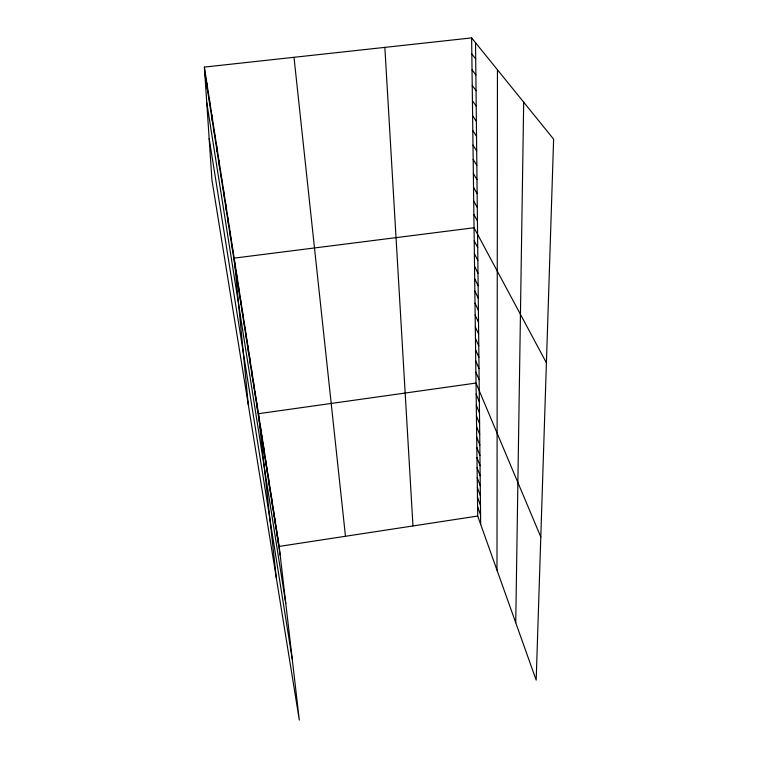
<?xml version="1.0" encoding="UTF-8"?>
<svg xmlns="http://www.w3.org/2000/svg" width="758" height="758" viewBox="0 0 758 758"><rect width="100%" height="100%" fill="white"/><g stroke="black" fill="none" stroke-linecap="round" stroke-linejoin="round"><path stroke-width="1.14" d="M496.983 570.139L497.447 69.774M515.743 622.754L523.683 102.169M279.171 546.414L477.711 516.046L536.181 680.106L553.624 139.15L471.628 37.9L204.376 67.092L211.937 179.93L299.315 720.1L279.171 546.414L204.376 67.092M471.836 53.989L475.702 58.972M472.035 69.812L475.872 74.966M472.234 85.37L476.043 90.676M472.424 100.672L476.204 106.129M472.622 115.718L476.365 121.327M472.803 130.518L476.526 136.269M472.992 145.091L476.687 150.965M473.172 159.417L476.839 165.424M473.352 173.525L476.99 179.655M473.532 187.406L477.142 193.66M473.703 201.069L477.284 207.436M473.873 214.514L477.436 221.004M546.414 362.826L474.044 227.76L234.184 258.127L248.264 404.516M474.205 240.807L477.72 247.496M474.375 253.646L477.853 260.449M474.536 266.295L477.995 273.193M474.688 278.764L478.127 285.747M474.849 291.034L478.26 298.112M475.001 303.134L478.383 310.297M475.152 315.053L478.516 322.292M475.304 326.802L478.639 334.117M475.446 338.381L478.762 345.771M475.598 349.789L478.885 357.255M475.74 361.035L479.009 368.577M475.882 372.131L479.132 379.739M540.795 536.939L476.015 383.065L258.459 413.697L276.348 578.127M476.157 394.169L479.369 401.911M476.299 405.123L479.482 412.921M476.431 415.924L479.596 423.769M476.574 426.565L479.71 434.476M476.706 437.063L479.823 445.022M476.839 447.409L479.937 455.425M476.962 457.624L480.051 465.687M477.095 467.686L480.155 475.806M477.218 477.625L480.259 485.783M477.341 487.422L480.364 495.628M477.464 497.087L480.468 505.34M477.587 506.628L480.572 514.919M209.161 138.543L292.256 659.242M206.744 102.444L285.794 603.539M204.726 72.417L280.185 555.197M277.703 537.034L278.717 545.779M276.225 527.521L277.22 536.228M274.718 517.885L275.713 526.554M273.193 508.116L274.178 516.738M271.648 498.205L272.624 506.789M270.075 488.161L271.042 496.698M268.484 477.966L269.441 486.465M266.873 467.639L267.82 476.081M265.243 457.159L266.172 465.554M263.585 446.528L264.504 454.866M261.898 435.746L262.808 444.027M260.193 424.802L261.093 433.026M294 57.305L345.477 536.266M256.754 402.763L257.625 410.864M255.02 391.668L255.882 399.703M253.267 380.412L254.11 388.38M251.485 368.994L252.319 376.887M249.676 357.406L250.491 365.223M247.838 345.639L248.643 353.389M245.971 333.7L246.767 341.365M244.085 321.582L244.862 329.161M242.162 309.273L242.92 316.778M240.21 296.785L240.959 304.185M238.23 284.098L238.959 291.404M236.221 271.212L236.932 278.423M232.109 244.825L232.772 251.827M229.996 231.323L230.64 238.211M227.855 217.593L228.48 224.368M225.676 203.646L226.282 210.298M223.468 189.462L224.046 196M221.222 175.051L221.772 181.456M218.929 160.402L219.46 166.665M216.608 145.498L217.11 151.628M214.239 130.348L214.722 136.326M211.842 114.941L212.287 120.768M209.388 99.26L209.814 104.936M206.906 83.314L207.294 88.819M384.856 47.375L412.977 525.948M471.628 37.9L477.711 516.046M475.531 42.713L480.676 524.365"/></g></svg>
